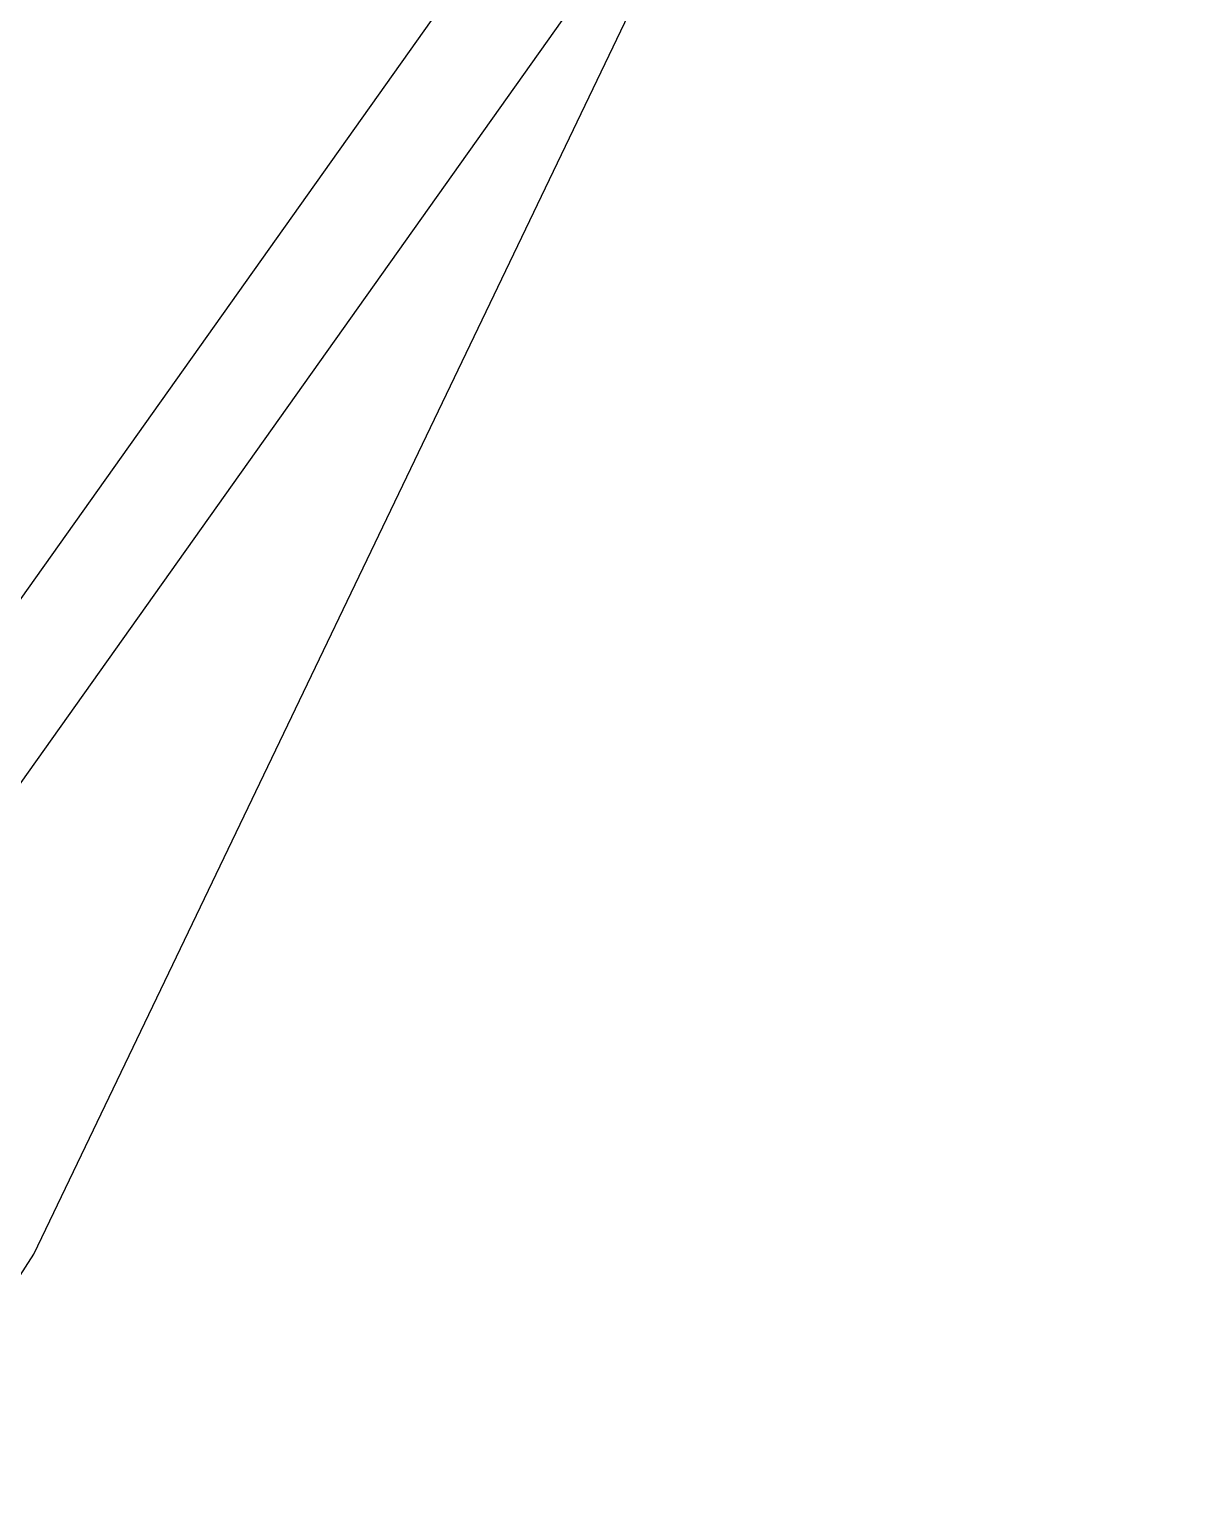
# Model space of a CAD drawing. Extents: x 421500 to 422711, y 436000 to 437000.
# Drawn here: x 421938.642 to 421940, y 436501.286 to 436502.994 of the extents above; entities that cross this region are included whole.
import ezdxf

# ---------------------------------------------------------------- set-up
doc = ezdxf.new("R2010")
doc.units = 0
doc.linetypes.add('XREF UTC_716709_AJB_1b$0$DASHDOT1', pattern=[2, 1, -0.5, 0, -0.5])
for name, color, linetype in [('716709-ExBase$0$XC-LCCCarriageway', 251, 'Continuous'), ('Pr-Kerb', 2, 'Continuous'), ('Pr-KerbEdge', 8, 'Continuous'), ('XREF UTC_716709_AJB_1b$0$du-UTCDUCT-F1', 42, 'XREF UTC_716709_AJB_1b$0$DASHDOT1')]:
    doc.layers.add(name, color=color, linetype=linetype)

msp = doc.modelspace()

# ---------------------------------------------------------------- linework, layer by layer
at = {"layer": '716709-ExBase$0$XC-LCCCarriageway', "flags": 128}
msp.add_lwpolyline([(421931.2381, 436495.8242), (421932.6031, 436495.7279), (421933.9399, 436496.0205), (421935.3267, 436496.8259), (421936.371, 436498.043), (421938.6473, 436501.5569), (421942.5414, 436509.6749), (421942.8495, 436510.4724), (421943.2279, 436511.8277), (421943.4353, 436512.7488), (421943.7826, 436515.2672), (421943.8019, 436517.8094), (421943.0554, 436521.8318), (421941.5852, 436525.6496), (421939.1184, 436529.7173), (421936.1579, 436533.4411)], dxfattribs=at)
msp.add_lwpolyline([(421931.2381, 436495.8242), (421932.6031, 436495.7279), (421933.9399, 436496.0205), (421935.3267, 436496.8259), (421936.371, 436498.043), (421938.6473, 436501.5569), (421942.5414, 436509.6749), (421942.8495, 436510.4724), (421943.2279, 436511.8277), (421943.4353, 436512.7488), (421943.7826, 436515.2672), (421943.8019, 436517.8094), (421943.0554, 436521.8318), (421941.5852, 436525.6496), (421939.1184, 436529.7173), (421936.1579, 436533.4411)], dxfattribs=at)
at = {"layer": 'Pr-Kerb', "flags": 128}
msp.add_lwpolyline([(421930.8862, 436496.0741, 0.3966), (421934.9182, 436496.8829), (421939.5853, 436503.4523, 0.083402), (421942.764, 436510.0113), (421944.9898, 436517.6125, 0.348047), (421939.3934, 436531.4229), (421913.7423, 436545.9709)], format="xyb", dxfattribs=at)
at = {"layer": 'Pr-KerbEdge', "flags": 128}
msp.add_lwpolyline([(421930.9523, 436496.1802, 0.3966), (421934.8163, 436496.9553), (421939.4834, 436503.5247, 0.083402), (421942.6441, 436510.0464), (421944.8699, 436517.6477, 0.348047), (421939.3317, 436531.3141), (421913.6807, 436545.8621)], format="xyb", dxfattribs=at)
at = {"layer": 'XREF UTC_716709_AJB_1b$0$du-UTCDUCT-F1', "flags": 128}
msp.add_lwpolyline([(421932.9948, 436496.9058, 0.034062), (421936.9656, 436501.8672, 0.034062), (421940.226, 436507.3218, 0.025683), (421942.1777, 436511.7004, 0.025683), (421943.6701, 436516.256)], format="xyb", dxfattribs=at)

doc.saveas('drawing.dxf')
